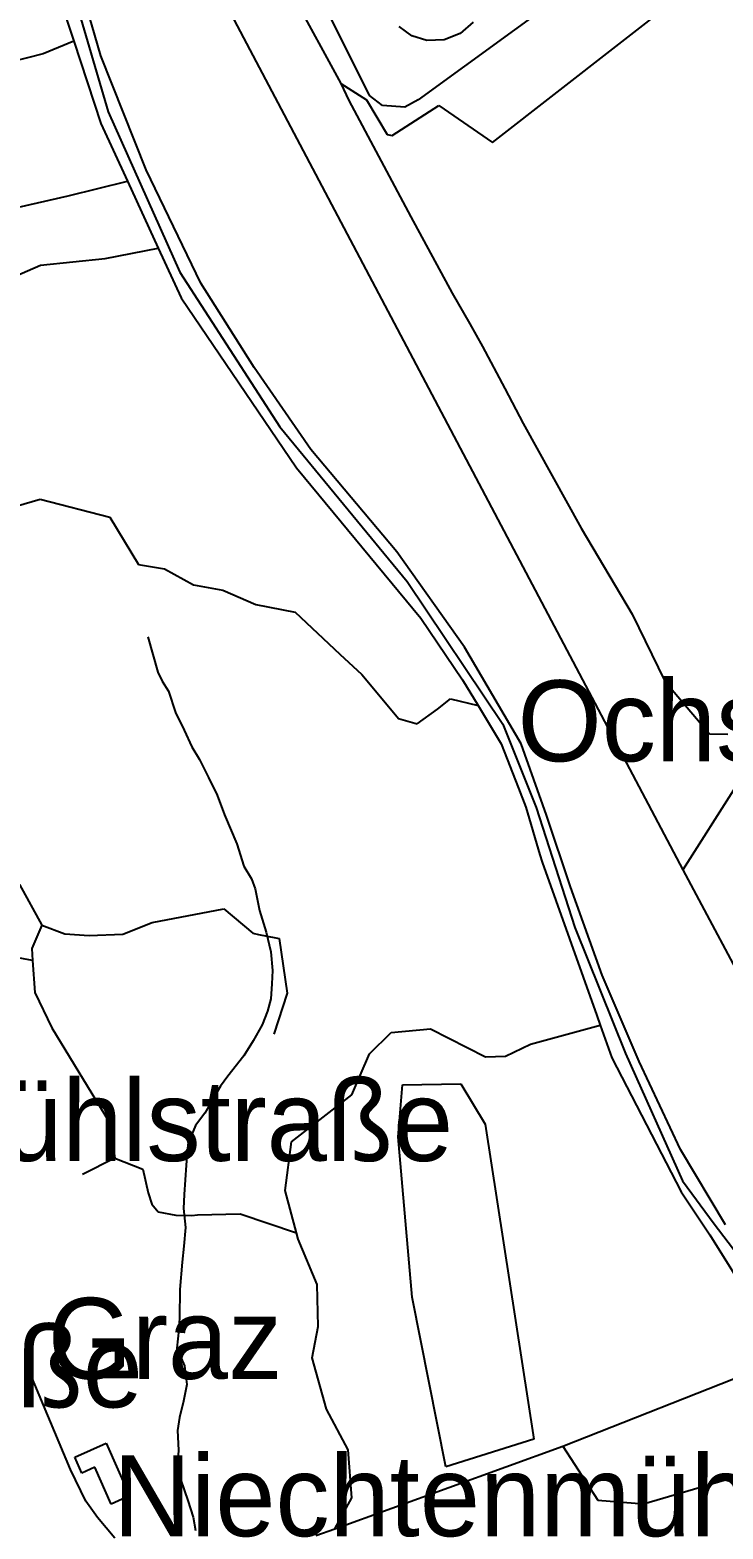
# Model space of a CAD drawing. Extents: x -3657 to 4700, y -7332 to 8131.
# Drawn here: x 2238 to 2610, y -608 to 196 of the extents above; entities that cross this region are included whole.
import ezdxf

# ---------------------------------------------------------------- set-up
doc = ezdxf.new("R2010")
doc.units = 0
for name, color, linetype in [('OSM_BUILDING_INDUSTRIAL', 9, 'CONTINUOUS'), ('OSM_HIGHWAY_PATH', 8, 'CONTINUOUS'), ('OSM_HIGHWAY_RESIDENTIAL', 8, 'CONTINUOUS'), ('OSM_HIGHWAY_SERVICE', 8, 'CONTINUOUS'), ('OSM_HIGHWAY_TRACK', 8, 'CONTINUOUS'), ('OSM_LABELS', 8, 'CONTINUOUS'), ('OSM_LANDUSE_FARMLAND', 3, 'CONTINUOUS'), ('OSM_NATURAL_WATER', 4, 'CONTINUOUS'), ('OSM_WATERWAY_RIVER', 4, 'CONTINUOUS'), ('OSM_WATERWAY_STREAM', 4, 'CONTINUOUS')]:
    doc.layers.add(name, color=color, linetype=linetype)

msp = doc.modelspace()

# ---------------------------------------------------------------- linework, layer by layer
at = {"layer": 'OSM_BUILDING_INDUSTRIAL'}
for p, q in [((2261.840572, -569.857987), (2278.640154, -562.385688)), ((2278.640154, -562.385688), (2291.192437, -590.595841)), ((2265.625218, -578.353279), (2261.840572, -569.857987)), ((2272.549831, -575.27318), (2265.625218, -578.353279)), ((2281.325053, -594.98804), (2272.549831, -575.27318)), ((2291.192437, -590.595841), (2281.325053, -594.98804))]:
    msp.add_line(p, q, dxfattribs=at)
at = {"layer": 'OSM_HIGHWAY_PATH'}
for p, q in [((2485.824885, 135.429194), (2631.583063, 248.959214)), ((2261.218646, 189.781274), (2244.805871, 183.031742)), ((2244.805871, 183.031742), (2216.409648, 175.703996)), ((2404.489121, 167.086389), (2418.315594, 158.268632)), ((2418.315594, 158.268632), (2429.396492, 139.687959)), ((2432.126898, 139.176463), (2457.011516, 155.199652)), ((2457.011516, 155.199652), (2485.824885, 135.429194)), ((2429.396492, 139.687959), (2432.126898, 139.176463)), ((2283.334935, -409.470425), (2298.223233, -415.285919)), ((2298.223233, -415.285919), (2301.090159, -428.073336)), ((2301.090159, -428.073336), (2303.11521, -434.166818)), ((2303.11521, -434.166818), (2306.42962, -438.192074))]:
    msp.add_line(p, q, dxfattribs=at)
at = {"layer": 'OSM_HIGHWAY_RESIDENTIAL'}
for p, q in [((2259.534895, -576.529683), (2236.52364, -521.832898)), ((2267.680607, -593.409072), (2259.534895, -576.529683)), ((2273.899865, -602.23795), (2267.680607, -593.409072)), ((2283.221168, -613.301845), (2273.899865, -602.23795))]:
    msp.add_line(p, q, dxfattribs=at)
at = {"layer": 'OSM_HIGHWAY_SERVICE'}
for p, q in [((2565.014246, 244.856121), (2445.960956, 158.324229)), ((2419.938669, 160.692681), (2397.867886, 204.848186)), ((2426.840529, 155.177413), (2419.938669, 160.692681)), ((2438.8619, 154.387929), (2426.840529, 155.177413)), ((2445.960956, 158.324229), (2438.8619, 154.387929))]:
    msp.add_line(p, q, dxfattribs=at)
at = {"layer": 'OSM_HIGHWAY_TRACK'}
for p, q in [((2275.826318, 181.953151), (2245.73876, 284.7751)), ((2241.127408, 250.960723), (2261.218646, 189.781274)), ((2371.079569, 228.299196), (2404.489121, 167.086389)), ((2261.218646, 189.781274), (2275.735305, 145.581291)), ((2300.142101, 120.8293), (2275.826318, 181.953151)), ((2404.489121, 167.086389), (2408.850186, 157.990644)), ((2408.850186, 157.990644), (2442.100465, 95.576932)), ((2275.735305, 145.581291), (2290.016846, 114.602384)), ((2329.319524, 59.927839), (2300.142101, 120.8293)), ((2258.222784, 106.729783), (2290.016846, 114.602384)), ((2290.016846, 114.602384), (2306.550971, 78.708662)), ((2225.382066, 99.279723), (2258.222784, 106.729783)), ((2442.100465, 95.576932), (2464.163663, 54.546004)), ((2243.364824, 69.657395), (2278.116826, 73.137796)), ((2278.116826, 73.137796), (2306.550971, 78.708662)), ((2306.550971, 78.708662), (2318.860552, 52.01076)), ((2197.410572, 49.575591), (2243.364824, 69.657395)), ((2358.057048, 14.715981), (2329.319524, 59.927839)), ((2318.860552, 52.01076), (2380.70425, -39.135722)), ((2464.163663, 54.546004), (2473.689746, 38.066916)), ((2473.689746, 38.066916), (2480.477839, 25.968908)), ((2480.477839, 25.968908), (2492.430951, 3.429696)), ((2388.485907, -29.228254), (2358.057048, 14.715981)), ((2492.430951, 3.429696), (2502.343842, -15.384485)), ((2502.343842, -15.384485), (2533.478055, -71.560162)), ((2434.485666, -84.191906), (2388.485907, -29.228254)), ((2380.70425, -39.135722), (2447.424757, -119.685326)), ((2230.296797, -59.651186), (2243.160043, -55.926156)), ((2243.160043, -55.926156), (2280.596945, -65.500039)), ((2280.596945, -65.500039), (2296.031323, -90.941438)), ((2533.478055, -71.560162), (2560.857961, -117.672698)), ((2470.82282, -135.252616), (2434.485666, -84.191906)), ((2296.031323, -90.941438), (2309.895719, -93.232053)), ((2309.895719, -93.232053), (2325.466618, -101.805182)), ((2325.466618, -101.805182), (2341.189206, -104.807445)), ((2341.189206, -104.807445), (2358.906508, -112.37982)), ((2358.906508, -112.37982), (2380.051986, -116.516271)), ((2380.051986, -116.516271), (2403.920286, -139.099961)), ((2447.424757, -119.685326), (2469.83684, -152.821415)), ((2560.857961, -117.672698), (2578.393236, -153.599779)), ((2501.23651, -187.169527), (2470.82282, -135.252616)), ((2403.920286, -139.099961), (2415.782384, -149.963705)), ((2415.782384, -149.963705), (2433.818233, -171.535521)), ((2469.83684, -152.821415), (2478.103903, -166.553988)), ((2578.393236, -153.599779), (2602.360134, -181.776574)), ((2445.498304, -176.394739), (2456.359252, -168.533258)), ((2456.359252, -168.533258), (2463.367295, -163.106945)), ((2463.367295, -163.106945), (2478.103903, -166.553988)), ((2478.103903, -166.553988), (2490.557589, -187.236244)), ((2433.818233, -171.535521), (2435.501984, -173.537029)), ((2435.501984, -173.537029), (2445.498304, -176.394739)), ((2602.360134, -181.776574), (2612.159258, -181.932246)), ((2490.557589, -187.236244), (2499.765125, -211.00972)), ((2514.797527, -225.431702), (2501.23651, -187.169527)), ((2499.765125, -211.00972), (2503.663538, -221.08398)), ((2503.663538, -221.08398), (2511.323844, -246.669933)), ((2527.729034, -263.916266), (2514.797527, -225.431702)), ((2511.323844, -246.669933), (2512.529773, -250.706309)), ((2512.529773, -250.706309), (2541.851301, -332.957196)), ((2232.15499, -262.559688), (2244.070179, -284.453969)), ((2544.771318, -311.307544), (2527.729034, -263.916266)), ((2303.228977, -283.030674), (2341.720119, -275.680689)), ((2341.720119, -275.680689), (2357.291018, -288.80169)), ((2244.070179, -284.453969), (2238.639704, -296.874442)), ((2244.070179, -284.453969), (2256.349422, -289.101917)), ((2256.349422, -289.101917), (2269.440202, -290.035954)), ((2269.440202, -290.035954), (2287.62774, -289.279829)), ((2287.62774, -289.279829), (2303.228977, -283.030674)), ((2357.291018, -288.80169), (2360.28688, -289.379904)), ((2360.28688, -289.379904), (2369.608183, -291.192381)), ((2238.639704, -296.874442), (2239.117525, -303.412704)), ((2369.608183, -291.192381), (2371.420869, -291.537086)), ((2371.420869, -291.537086), (2375.744012, -320.948144)), ((2239.117525, -303.412704), (2224.631204, -300.710667)), ((2239.117525, -303.412704), (2240.368961, -320.514483)), ((2564.559178, -357.63135), (2544.771318, -311.307544)), ((2240.368961, -320.514483), (2249.455146, -339.551055)), ((2375.744012, -320.948144), (2368.538774, -342.864664)), ((2541.851301, -332.957196), (2543.656403, -338.016565)), ((2249.455146, -339.551055), (2280.308735, -390.300419)), ((2419.893162, -353.494899), (2431.588401, -342.041821)), ((2431.588401, -342.041821), (2452.582191, -339.973596)), ((2452.582191, -339.973596), (2482.169174, -355.118345)), ((2506.257424, -348.235379), (2543.656403, -338.016565)), ((2543.656403, -338.016565), (2549.95909, -355.685439)), ((2410.435339, -375.38918), (2419.893162, -353.494899)), ((2492.832927, -354.77364), (2506.257424, -348.235379)), ((2482.169174, -355.118345), (2492.832927, -354.77364)), ((2549.95909, -355.685439), (2587.001599, -427.450644)), ((2586.683052, -404.811357), (2564.559178, -357.63135)), ((2378.087611, -400.752743), (2410.435339, -375.38918)), ((2280.308735, -390.300419), (2283.334935, -409.470425)), ((2374.613928, -426.694519), (2378.087611, -400.752743)), ((2283.334935, -409.470425), (2265.989272, -418.210346)), ((2610.92299, -445.208474), (2586.683052, -404.811357)), ((2380.666328, -449.400523), (2374.613928, -426.694519)), ((2587.001599, -427.450644), (2602.443563, -450.490233)), ((2306.42962, -438.192074), (2316.031548, -440.04903)), ((2316.031548, -440.04903), (2324.503391, -440.104627)), ((2324.503391, -440.104627), (2327.529591, -439.782162)), ((2327.529591, -439.782162), (2350.533263, -439.215068)), ((2350.533263, -439.215068), (2380.666328, -449.400523)), ((2381.614385, -452.958761), (2380.666328, -449.400523)), ((2391.762395, -477.243733), (2381.614385, -452.958761)), ((2602.443563, -450.490233), (2625.909886, -488.140835)), ((2392.308476, -499.64951), (2391.762395, -477.243733)), ((2389.062327, -516.5289), (2392.308476, -499.64951)), ((2523.610671, -563.931297), (2650.544217, -513.804624)), ((2396.806062, -544.116361), (2389.062327, -516.5289)), ((2408.402703, -565.866089), (2396.806062, -544.116361)), ((2401.296063, -608.231356), (2523.610671, -563.931297)), ((2410.427754, -591.730029), (2408.402703, -565.866089)), ((2523.610671, -563.931297), (2542.442889, -592.853098)), ((2566.842101, -594.865726), (2649.78577, -570.469559)), ((2401.296063, -608.231356), (2410.427754, -591.730029)), ((2542.442889, -592.853098), (2566.842101, -594.865726)), ((2391.140469, -611.911908), (2401.296063, -608.231356))]:
    msp.add_line(p, q, dxfattribs=at)
at = {"layer": 'OSM_LANDUSE_FARMLAND'}
for p, q in [((2437.572541, -370.174138), (2468.866029, -369.607044)), ((2468.866029, -369.607044), (2481.949225, -391.223337)), ((2435.297203, -398.050706), (2437.572541, -370.174138)), ((2481.949225, -391.223337), (2508.115617, -560.195148)), ((2442.692053, -483.959906), (2435.297203, -398.050706)), ((2460.902345, -574.995193), (2442.692053, -483.959906)), ((2508.115617, -560.195148), (2460.902345, -574.995193))]:
    msp.add_line(p, q, dxfattribs=at)
at = {"layer": 'OSM_NATURAL_WATER'}
for p, q in [((2442.669299, 192.694581), (2435.820531, 197.587158)), ((2468.532313, 193.80653), (2459.939118, 190.426204)), ((2475.46451, 199.911132), (2468.532313, 193.80653)), ((2450.701244, 190.170456), (2442.669299, 192.694581)), ((2459.939118, 190.426204), (2450.701244, 190.170456))]:
    msp.add_line(p, q, dxfattribs=at)
at = {"layer": 'OSM_WATERWAY_RIVER'}
for p, q in [((2285.306895, 318.567238), (2587.957241, -254.798282)), ((2587.957241, -254.798282), (2679.152805, -425.949513))]:
    msp.add_line(p, q, dxfattribs=at)
at = {"layer": 'OSM_WATERWAY_STREAM'}
for p, q in [((2251.320924, 248.114132), (2279.595796, 151.930521)), ((2279.595796, 151.930521), (2318.049015, 65.843409)), ((2318.049015, 65.843409), (2371.754586, -17.163604)), ((2371.754586, -17.163604), (2440.105752, -100.159497)), ((2440.105752, -100.159497), (2491.369126, -176.650487)), ((2300.983977, -129.726228), (2306.262762, -148.785039)), ((2306.262762, -148.785039), (2308.727712, -153.633138)), ((2308.727712, -153.633138), (2311.958692, -158.992733)), ((2311.958692, -158.992733), (2315.788845, -170.301257)), ((2315.788845, -170.301257), (2320.468458, -179.830662)), ((2491.369126, -176.650487), (2509.268455, -221.406445)), ((2320.468458, -179.830662), (2324.548898, -188.770734)), ((2324.548898, -188.770734), (2328.636923, -195.486908)), ((2328.636923, -195.486908), (2333.566823, -205.272062)), ((2333.566823, -205.272062), (2338.163006, -214.712511)), ((2338.163006, -214.712511), (2342.160017, -225.264909)), ((2616.505154, -210.053443), (2587.957241, -254.798282)), ((2509.268455, -221.406445), (2530.019541, -285.699352)), ((2342.160017, -225.264909), (2348.629563, -240.832199)), ((2348.629563, -240.832199), (2352.543145, -252.752295)), ((2352.543145, -252.752295), (2356.540156, -259.557425)), ((2356.540156, -259.557425), (2358.580376, -264.994857)), ((2358.580376, -264.994857), (2360.878468, -276.570248)), ((2360.878468, -276.570248), (2364.450749, -288.14564)), ((2364.450749, -288.14564), (2366.923284, -298.775875)), ((2530.019541, -285.699352), (2557.278095, -353.23915)), ((2366.923284, -298.775875), (2367.772744, -308.727821)), ((2367.772744, -308.727821), (2367.560379, -315.97773)), ((2367.560379, -315.97773), (2367.021882, -323.950407)), ((2367.021882, -323.950407), (2365.118182, -330.499788)), ((2365.118182, -330.499788), (2362.319516, -337.938728)), ((2362.319516, -337.938728), (2357.382031, -346.567455)), ((2357.382031, -346.567455), (2352.497638, -354.484534)), ((2557.278095, -353.23915), (2587.797968, -421.590672)), ((2352.497638, -354.484534), (2343.874106, -365.381636)), ((2343.874106, -365.381636), (2339.884679, -370.796829)), ((2339.884679, -370.796829), (2335.060962, -379.069732)), ((2331.549356, -385.25217), (2326.551196, -391.923865)), ((2335.060962, -379.069732), (2331.549356, -385.25217)), ((2326.551196, -391.923865), (2323.160942, -400.196768)), ((2323.160942, -400.196768), (2322.387327, -402.34283)), ((2322.387327, -402.34283), (2321.49236, -413.228813)), ((2321.49236, -413.228813), (2320.362276, -428.951776)), ((2587.797968, -421.590672), (2604.794746, -444.630261)), ((2320.362276, -428.951776), (2320.005806, -436.390717)), ((2320.005806, -436.390717), (2321.075215, -446.631769)), ((2321.075215, -446.631769), (2320.240924, -456.683791)), ((2604.794746, -444.630261), (2635.360125, -484.782749)), ((2320.240924, -456.683791), (2319.285282, -465.201322)), ((2319.285282, -465.201322), (2318.04143, -479.845694)), ((2318.04143, -479.845694), (2317.859403, -494.845889)), ((2317.859403, -494.845889), (2317.502934, -501.328554)), ((2317.502934, -501.328554), (2316.4942, -511.324978)), ((2316.4942, -511.324978), (2320.658069, -520.854383)), ((2320.658069, -520.854383), (2321.909506, -530.917524)), ((2321.909506, -530.917524), (2320.119573, -539.724162)), ((2320.119573, -539.724162), (2317.980755, -548.5308)), ((2317.980755, -548.5308), (2316.85067, -555.436005)), ((2316.85067, -555.436005), (2317.320906, -566.088479)), ((2317.320906, -566.088479), (2316.729319, -576.451846)), ((2316.729319, -576.451846), (2322.440418, -593.053249)), ((2322.440418, -593.053249), (2325.29976, -601.982201)), ((2325.29976, -601.982201), (2326.551196, -609.187633))]:
    msp.add_line(p, q, dxfattribs=at)

# ---------------------------------------------------------------- texts
at = {"layer": 'OSM_LABELS'}
for s, p in [('Ochsengriesbach', (2499.31773, -196.525389)), ('Niechtenmühlstraße', (1945.219025, -410.945184)), ('TVG Klimageräte & Klimaanlagen in Wien, Linz und Graz', (901.530587, -527.805654)), ('Wagnitzstraße', (1924.058225, -543.12172)), ('Niechtenmühlstraße', (2282.319685, -612.231832))]:
    msp.add_text(s, height=43.418293, dxfattribs=at).set_placement(p)

doc.saveas('drawing.dxf')
